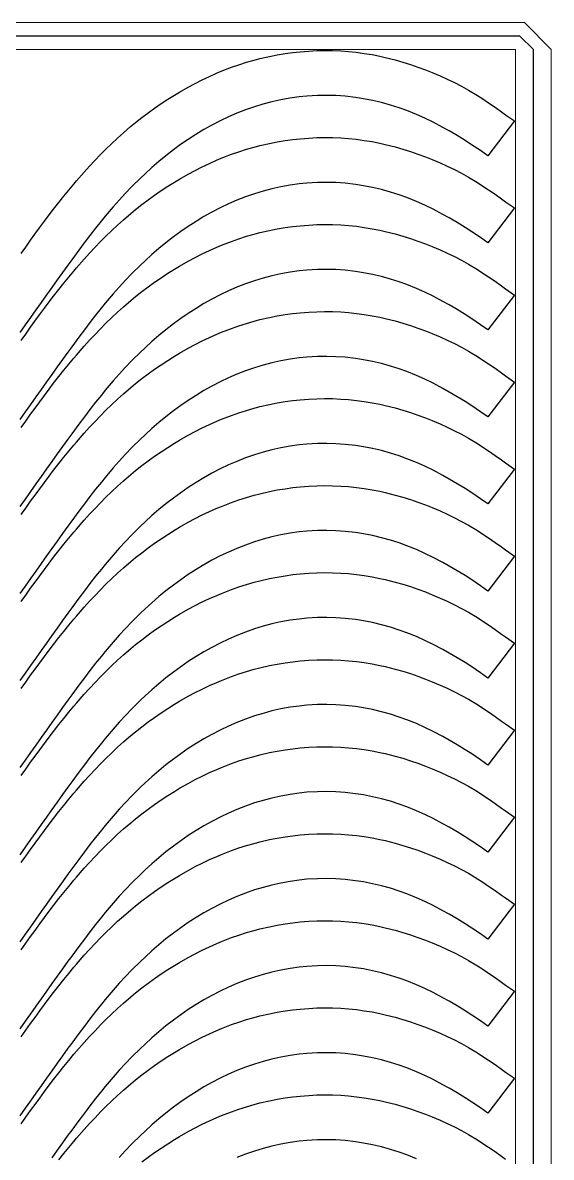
# Model space of a CAD drawing. Header units: millimetres. Extents: x -10628 to 24720, y -21829 to 4032.
# Drawn here: x 12959 to 13549, y -12515 to -11249 of the extents above; entities that cross this region are included whole.
import ezdxf
from ezdxf.enums import TextEntityAlignment as Align
from ezdxf.lldxf.tags import DXFTag

# ---------------------------------------------------------------- set-up
doc = ezdxf.new("R2010")
doc.units = ezdxf.units.MM
doc.layers.add('layer khung van cnc', color=7, linetype='Continuous', lineweight=25, true_color=0xfbf59b)
doc.layers.add('layer mau', color=7, linetype='Continuous')
doc.styles.add('Text Dim', font='arial.ttf')
tags = doc.linetypes.add('KVVIENMAY', pattern='A,46.311228,-10.280676,["KV VIỀN MÁY",Text Dim,S=10.028098,R=0,X=0,Y=-4.346144],-100.988212', length=157.580116).pattern_tags.tags
tags[6] = DXFTag(74, 10)

# ---------------------------------------------------------------- blocks, each defined once
blk = doc.blocks.new('khung van cnc')
at = {"lineweight": 5}
blk.add_lwpolyline([(-193, -99.4), (-193, 2370.6), (-223, 2400.6), (-1463, 2400.6), (-1493, 2370.6), (-1493, -99.4)], close=True, dxfattribs=at)
at = {"color": 1, "linetype": 'KVVIENMAY'}
blk.add_lwpolyline([(-511.9, -84.4), (-213, -84.4), (-213, 2370.6), (-228, 2385.6), (-1458, 2385.6), (-1473, 2370.6), (-1473, -84.4), (-1172.8, -84.4)], dxfattribs=at)
at = {"lineweight": 5}
blk.add_lwpolyline([(-513.5, -69.4), (-233, -69.4), (-233, 2370.6), (-1453, 2370.6), (-1453, -69.4), (-1173, -69.4)], dxfattribs=at)
at = {"layer": 'layer mau'}
for tag, p in [('ÁGF', (-518, -155.9)), ('TENFILE', (-518, -268.9)), ('TENFILE', (-518, -381.8)), ('TENFILE', (-518, -494.8))]:
    blk.add_attdef(tag, text='', height=30, dxfattribs=at).set_placement(p, align=Align.MIDDLE_CENTER)

msp = doc.modelspace()

# ---------------------------------------------------------------- linework, layer by layer
for points in [[(12957.653, -11506.637), (12962.786, -11499.435), (12968.251, -11491.8), (12973.101, -11485.065), (12978.299, -11477.909), (12983.541, -11470.786), (12988.838, -11463.705), (12993.721, -11457.302), (12999.648, -11449.706), (13005.172, -11442.799), (13010.776, -11435.956), (13016.458, -11429.178), (13019.35, -11425.79), (13028.064, -11415.824), (13033.995, -11409.261), (13040.018, -11402.783), (13046.139, -11396.398), (13051.787, -11390.686), (13058.696, -11383.937), (13065.143, -11377.879), (13071.708, -11371.951), (13079.832, -11364.953), (13085.215, -11360.522), (13092.16, -11355.036), (13099.227, -11349.704), (13106.411, -11344.53), (13113.709, -11339.515), (13121.116, -11334.66), (13128.626, -11329.967), (13134.235, -11326.608), (13143.943, -11321.078), (13151.746, -11316.895), (13159.643, -11312.899), (13167.635, -11309.1), (13175.721, -11305.508), (13180.93, -11303.328), (13192.17, -11298.98), (13200.525, -11296.058), (13208.959, -11293.371), (13217.465, -11290.922), (13224.027, -11289.212), (13234.67, -11286.763), (13243.355, -11285.058), (13252.087, -11283.605), (13260.856, -11282.405), (13268.821, -11281.539), (13278.483, -11280.774), (13287.325, -11280.347), (13296.175, -11280.183), (13305.026, -11280.286), (13314.275, -11280.683), (13322.7, -11281.305), (13331.507, -11282.22), (13340.283, -11283.401), (13349.02, -11284.843), (13357.708, -11286.542), (13363.698, -11287.868), (13374.912, -11290.693), (13383.418, -11293.129), (13391.859, -11295.79), (13400.233, -11298.666), (13408.537, -11301.747), (13416.191, -11304.785), (13424.928, -11308.484), (13433.001, -11312.139), (13440.977, -11315.994), (13448.843, -11320.057), (13456.588, -11324.336), (13466.587, -11330.316), (13471.669, -11333.568), (13479.016, -11338.487), (13486.281, -11343.534), (13493.504, -11348.645), (13498.011, -11351.841), (13507.957, -11358.843), (13478.338, -11397.779), (13469.887, -11391.947), (13460.158, -11385.386), (13452.772, -11380.601), (13444.042, -11375.192), (13435.19, -11369.984), (13428.161, -11366.052), (13417.102, -11360.238), (13407.859, -11355.749), (13398.479, -11351.557), (13387.794, -11347.248), (13379.293, -11344.185), (13369.495, -11341.049), (13359.582, -11338.293), (13349.567, -11335.926), (13339.466, -11333.958), (13330.661, -11332.584), (13319.069, -11331.255), (13308.806, -11330.533), (13298.524, -11330.234), (13288.238, -11330.363), (13276.465, -11331.042), (13267.729, -11331.918), (13257.539, -11333.338), (13247.413, -11335.174), (13237.368, -11337.415), (13227.419, -11340.05), (13217.986, -11342.936), (13207.873, -11346.457), (13198.299, -11350.203), (13188.866, -11354.291), (13179.583, -11358.706), (13170.247, -11363.546), (13161.49, -11368.458), (13152.691, -11373.766), (13144.059, -11379.343), (13135.597, -11385.176), (13127.458, -11391.138), (13119.195, -11397.553), (13111.254, -11404.071), (13103.484, -11410.791), (13095.883, -11417.703), (13090.733, -11422.579), (13081.178, -11432.049), (13074.064, -11439.46), (13067.104, -11447.016), (13060.29, -11454.705), (13051.418, -11465.154), (13047.084, -11470.438), (13040.672, -11478.459), (13034.367, -11486.563), (13028.151, -11494.737), (13022.007, -11502.966), (13014.127, -11513.683), (13009.866, -11519.533), (13003.844, -11527.851), (12997.849, -11536.187), (12991.876, -11544.539), (12985.922, -11552.903), (12979.983, -11561.279), (12974.055, -11569.662), (12968.135, -11578.051), (12962.22, -11586.442), (12956.305, -11594.834)], [(12957.677, -11603.703), (12962.81, -11596.501), (12968.275, -11588.866), (12973.125, -11582.131), (12978.323, -11574.975), (12983.565, -11567.852), (12988.862, -11560.771), (12993.745, -11554.368), (12999.672, -11546.772), (13005.196, -11539.865), (13010.8, -11533.022), (13016.483, -11526.244), (13019.374, -11522.856), (13028.088, -11512.89), (13034.019, -11506.327), (13040.042, -11499.849), (13046.163, -11493.464), (13051.811, -11487.752), (13058.72, -11481.003), (13065.167, -11474.945), (13071.732, -11469.017), (13079.856, -11462.019), (13085.24, -11457.588), (13092.184, -11452.102), (13099.251, -11446.77), (13106.435, -11441.596), (13113.733, -11436.581), (13121.14, -11431.726), (13128.65, -11427.033), (13134.259, -11423.674), (13143.967, -11418.143), (13151.77, -11413.96), (13159.667, -11409.965), (13167.659, -11406.166), (13175.745, -11402.574), (13180.954, -11400.394), (13192.195, -11396.046), (13200.549, -11393.124), (13208.983, -11390.437), (13217.489, -11387.988), (13224.051, -11386.278), (13234.694, -11383.829), (13243.379, -11382.124), (13252.111, -11380.671), (13260.881, -11379.471), (13268.845, -11378.605), (13278.507, -11377.84), (13287.349, -11377.412), (13296.199, -11377.249), (13305.05, -11377.352), (13314.299, -11377.749), (13322.725, -11378.371), (13331.532, -11379.286), (13340.307, -11380.467), (13349.044, -11381.909), (13357.733, -11383.608), (13363.722, -11384.934), (13374.936, -11387.759), (13383.442, -11390.194), (13391.883, -11392.856), (13400.257, -11395.732), (13408.561, -11398.813), (13416.215, -11401.851), (13424.952, -11405.55), (13433.025, -11409.205), (13441.001, -11413.06), (13448.867, -11417.123), (13456.612, -11421.402), (13466.611, -11427.382), (13471.693, -11430.634), (13479.04, -11435.553), (13486.305, -11440.6), (13493.528, -11445.711), (13498.035, -11448.907), (13507.981, -11455.909), (13478.362, -11494.845), (13469.911, -11489.013), (13460.182, -11482.452), (13452.796, -11477.667), (13444.066, -11472.258), (13435.214, -11467.05), (13428.185, -11463.118), (13417.126, -11457.304), (13407.883, -11452.815), (13398.503, -11448.623), (13387.818, -11444.314), (13379.317, -11441.251), (13369.52, -11438.115), (13359.606, -11435.359), (13349.591, -11432.992), (13339.49, -11431.024), (13330.685, -11429.65), (13319.093, -11428.321), (13308.83, -11427.599), (13298.548, -11427.3), (13288.262, -11427.429), (13276.489, -11428.108), (13267.753, -11428.983), (13257.563, -11430.404), (13247.437, -11432.24), (13237.392, -11434.481), (13227.443, -11437.116), (13218.01, -11440.001), (13207.897, -11443.523), (13198.323, -11447.269), (13188.89, -11451.357), (13179.607, -11455.772), (13170.271, -11460.612), (13161.515, -11465.524), (13152.715, -11470.832), (13144.083, -11476.409), (13135.621, -11482.242), (13127.482, -11488.203), (13119.219, -11494.619), (13111.278, -11501.137), (13103.509, -11507.857), (13095.908, -11514.769), (13090.757, -11519.645), (13081.202, -11529.115), (13074.088, -11536.526), (13067.128, -11544.082), (13060.314, -11551.771), (13051.442, -11562.22), (13047.108, -11567.504), (13040.697, -11575.525), (13034.391, -11583.629), (13028.175, -11591.803), (13022.031, -11600.032), (13014.151, -11610.749), (13009.89, -11616.599), (13003.868, -11624.917), (12997.873, -11633.253), (12991.9, -11641.605), (12985.946, -11649.969), (12980.007, -11658.345), (12974.079, -11666.728), (12968.16, -11675.117), (12962.244, -11683.508), (12956.329, -11691.9)], [(12957.691, -11700.784), (12962.823, -11693.582), (12968.289, -11685.947), (12973.138, -11679.212), (12978.337, -11672.056), (12983.578, -11664.933), (12988.876, -11657.852), (12993.758, -11651.449), (12999.686, -11643.853), (13005.21, -11636.946), (13010.813, -11630.103), (13016.496, -11623.325), (13019.388, -11619.937), (13028.102, -11609.971), (13034.033, -11603.408), (13040.056, -11596.93), (13046.177, -11590.545), (13051.824, -11584.833), (13058.734, -11578.084), (13065.18, -11572.026), (13071.746, -11566.098), (13079.87, -11559.1), (13085.253, -11554.669), (13092.198, -11549.182), (13099.264, -11543.851), (13106.449, -11538.677), (13113.747, -11533.662), (13121.153, -11528.807), (13128.664, -11524.114), (13134.272, -11520.755), (13143.981, -11515.224), (13151.783, -11511.041), (13159.681, -11507.046), (13167.673, -11503.247), (13175.759, -11499.655), (13180.967, -11497.475), (13192.208, -11493.127), (13200.563, -11490.205), (13208.996, -11487.517), (13217.502, -11485.069), (13224.065, -11483.359), (13234.707, -11480.91), (13243.393, -11479.205), (13252.124, -11477.752), (13260.894, -11476.552), (13268.858, -11475.686), (13278.521, -11474.92), (13287.362, -11474.493), (13296.213, -11474.33), (13305.064, -11474.433), (13314.312, -11474.83), (13322.738, -11475.452), (13331.545, -11476.367), (13340.321, -11477.548), (13349.057, -11478.99), (13357.746, -11480.689), (13363.736, -11482.015), (13374.949, -11484.84), (13383.456, -11487.275), (13391.897, -11489.937), (13400.27, -11492.813), (13408.574, -11495.894), (13416.229, -11498.932), (13424.966, -11502.631), (13433.039, -11506.286), (13441.014, -11510.141), (13448.881, -11514.204), (13456.626, -11518.483), (13466.625, -11524.463), (13471.706, -11527.715), (13479.054, -11532.634), (13486.319, -11537.681), (13493.542, -11542.791), (13498.049, -11545.987), (13507.995, -11552.99), (13478.376, -11591.926), (13469.925, -11586.094), (13460.196, -11579.533), (13452.809, -11574.747), (13444.08, -11569.338), (13435.227, -11564.131), (13428.198, -11560.199), (13417.139, -11554.385), (13407.897, -11549.896), (13398.517, -11545.704), (13387.832, -11541.395), (13379.33, -11538.332), (13369.533, -11535.196), (13359.619, -11532.439), (13349.604, -11530.073), (13339.503, -11528.105), (13330.699, -11526.731), (13319.107, -11525.402), (13308.844, -11524.679), (13298.561, -11524.381), (13288.276, -11524.51), (13276.503, -11525.189), (13267.767, -11526.064), (13257.577, -11527.485), (13247.451, -11529.321), (13237.405, -11531.562), (13227.456, -11534.197), (13218.024, -11537.082), (13207.91, -11540.604), (13198.336, -11544.35), (13188.904, -11548.438), (13179.621, -11552.853), (13170.285, -11557.693), (13161.528, -11562.605), (13152.728, -11567.913), (13144.096, -11573.49), (13135.635, -11579.323), (13127.496, -11585.284), (13119.232, -11591.7), (13111.292, -11598.217), (13103.522, -11604.938), (13095.921, -11611.85), (13090.771, -11616.726), (13081.215, -11626.196), (13074.102, -11633.607), (13067.141, -11641.163), (13060.328, -11648.852), (13051.456, -11659.301), (13047.122, -11664.585), (13040.71, -11672.606), (13034.405, -11680.71), (13028.189, -11688.884), (13022.044, -11697.112), (13014.165, -11707.829), (13009.903, -11713.68), (13003.882, -11721.998), (12997.886, -11730.334), (12991.914, -11738.685), (12985.959, -11747.05), (12980.02, -11755.426), (12974.093, -11763.809), (12968.173, -11772.197), (12962.257, -11780.589), (12956.342, -11788.981)], [(12957.691, -11797.884), (12962.823, -11790.682), (12968.289, -11783.047), (12973.138, -11776.312), (12978.337, -11769.156), (12983.578, -11762.033), (12988.876, -11754.951), (12993.758, -11748.549), (12999.686, -11740.953), (13005.21, -11734.046), (13010.813, -11727.203), (13016.496, -11720.425), (13019.388, -11717.036), (13028.102, -11707.071), (13034.033, -11700.508), (13040.056, -11694.03), (13046.177, -11687.644), (13051.824, -11681.933), (13058.734, -11675.184), (13065.18, -11669.126), (13071.746, -11663.198), (13079.87, -11656.2), (13085.253, -11651.769), (13092.198, -11646.282), (13099.264, -11640.951), (13106.449, -11635.777), (13113.747, -11630.762), (13121.153, -11625.907), (13128.664, -11621.214), (13134.272, -11617.854), (13143.981, -11612.324), (13151.783, -11608.141), (13159.681, -11604.146), (13167.673, -11600.347), (13175.759, -11596.755), (13180.967, -11594.575), (13192.208, -11590.227), (13200.563, -11587.305), (13208.996, -11584.617), (13217.502, -11582.169), (13224.065, -11580.458), (13234.707, -11578.01), (13243.393, -11576.305), (13252.124, -11574.852), (13260.894, -11573.652), (13268.858, -11572.786), (13278.521, -11572.02), (13287.362, -11571.593), (13296.213, -11571.43), (13305.064, -11571.533), (13314.312, -11571.93), (13322.738, -11572.552), (13331.545, -11573.467), (13340.321, -11574.648), (13349.057, -11576.09), (13357.746, -11577.789), (13363.736, -11579.115), (13374.949, -11581.94), (13383.456, -11584.375), (13391.897, -11587.037), (13400.27, -11589.913), (13408.574, -11592.994), (13416.229, -11596.032), (13424.966, -11599.731), (13433.039, -11603.386), (13441.014, -11607.241), (13448.881, -11611.304), (13456.626, -11615.583), (13466.625, -11621.563), (13471.706, -11624.815), (13479.054, -11629.734), (13486.319, -11634.781), (13493.542, -11639.891), (13498.049, -11643.087), (13507.995, -11650.09), (13478.376, -11689.026), (13469.925, -11683.194), (13460.196, -11676.633), (13452.809, -11671.847), (13444.08, -11666.438), (13435.227, -11661.231), (13428.198, -11657.299), (13417.139, -11651.485), (13407.897, -11646.996), (13398.517, -11642.804), (13387.832, -11638.495), (13379.33, -11635.432), (13369.533, -11632.296), (13359.619, -11629.539), (13349.604, -11627.173), (13339.503, -11625.205), (13330.699, -11623.831), (13319.107, -11622.502), (13308.844, -11621.779), (13298.561, -11621.481), (13288.276, -11621.61), (13276.503, -11622.289), (13267.767, -11623.164), (13257.577, -11624.585), (13247.451, -11626.421), (13237.405, -11628.662), (13227.456, -11631.297), (13218.024, -11634.182), (13207.91, -11637.704), (13198.336, -11641.45), (13188.904, -11645.538), (13179.621, -11649.953), (13170.285, -11654.793), (13161.528, -11659.705), (13152.728, -11665.013), (13144.096, -11670.59), (13135.635, -11676.423), (13127.496, -11682.384), (13119.232, -11688.8), (13111.292, -11695.317), (13103.522, -11702.038), (13095.921, -11708.95), (13090.771, -11713.826), (13081.215, -11723.295), (13074.102, -11730.707), (13067.141, -11738.263), (13060.328, -11745.952), (13051.456, -11756.401), (13047.122, -11761.685), (13040.71, -11769.706), (13034.405, -11777.81), (13028.189, -11785.983), (13022.044, -11794.212), (13014.165, -11804.929), (13009.903, -11810.78), (13003.882, -11819.098), (12997.886, -11827.434), (12991.914, -11835.785), (12985.959, -11844.15), (12980.02, -11852.526), (12974.093, -11860.909), (12968.173, -11869.297), (12962.257, -11877.689), (12956.342, -11886.081)], [(12957.691, -11894.984), (12962.823, -11887.782), (12968.289, -11880.147), (12973.138, -11873.412), (12978.337, -11866.256), (12983.578, -11859.133), (12988.876, -11852.051), (12993.758, -11845.649), (12999.686, -11838.053), (13005.21, -11831.146), (13010.813, -11824.303), (13016.496, -11817.525), (13019.388, -11814.136), (13028.102, -11804.171), (13034.033, -11797.608), (13040.056, -11791.13), (13046.177, -11784.744), (13051.824, -11779.033), (13058.734, -11772.284), (13065.18, -11766.226), (13071.746, -11760.298), (13079.87, -11753.3), (13085.253, -11748.869), (13092.198, -11743.382), (13099.264, -11738.051), (13106.449, -11732.877), (13113.747, -11727.862), (13121.153, -11723.006), (13128.664, -11718.314), (13134.272, -11714.954), (13143.981, -11709.424), (13151.783, -11705.241), (13159.681, -11701.246), (13167.673, -11697.447), (13175.759, -11693.855), (13180.967, -11691.675), (13192.208, -11687.327), (13200.563, -11684.405), (13208.996, -11681.717), (13217.502, -11679.269), (13224.065, -11677.558), (13234.707, -11675.11), (13243.393, -11673.405), (13252.124, -11671.952), (13260.894, -11670.752), (13268.858, -11669.886), (13278.521, -11669.12), (13287.362, -11668.693), (13296.213, -11668.53), (13305.064, -11668.633), (13314.312, -11669.03), (13322.738, -11669.652), (13331.545, -11670.567), (13340.321, -11671.748), (13349.057, -11673.19), (13357.746, -11674.889), (13363.736, -11676.215), (13374.949, -11679.04), (13383.456, -11681.475), (13391.897, -11684.136), (13400.27, -11687.013), (13408.574, -11690.094), (13416.229, -11693.132), (13424.966, -11696.831), (13433.039, -11700.486), (13441.014, -11704.341), (13448.881, -11708.404), (13456.626, -11712.683), (13466.625, -11718.663), (13471.706, -11721.915), (13479.054, -11726.834), (13486.319, -11731.881), (13493.542, -11736.991), (13498.049, -11740.187), (13507.995, -11747.19), (13478.376, -11786.126), (13469.925, -11780.294), (13460.196, -11773.732), (13452.809, -11768.947), (13444.08, -11763.538), (13435.227, -11758.331), (13428.198, -11754.399), (13417.139, -11748.585), (13407.897, -11744.096), (13398.517, -11739.904), (13387.832, -11735.595), (13379.33, -11732.532), (13369.533, -11729.396), (13359.619, -11726.639), (13349.604, -11724.273), (13339.503, -11722.305), (13330.699, -11720.931), (13319.107, -11719.602), (13308.844, -11718.879), (13298.561, -11718.581), (13288.276, -11718.71), (13276.503, -11719.389), (13267.767, -11720.264), (13257.577, -11721.685), (13247.451, -11723.521), (13237.405, -11725.762), (13227.456, -11728.397), (13218.024, -11731.282), (13207.91, -11734.804), (13198.336, -11738.55), (13188.904, -11742.638), (13179.621, -11747.053), (13170.285, -11751.893), (13161.528, -11756.805), (13152.728, -11762.113), (13144.096, -11767.69), (13135.635, -11773.523), (13127.496, -11779.484), (13119.232, -11785.9), (13111.292, -11792.417), (13103.522, -11799.138), (13095.921, -11806.05), (13090.771, -11810.926), (13081.215, -11820.395), (13074.102, -11827.807), (13067.141, -11835.363), (13060.328, -11843.052), (13051.456, -11853.501), (13047.122, -11858.785), (13040.71, -11866.806), (13034.405, -11874.91), (13028.189, -11883.083), (13022.044, -11891.312), (13014.165, -11902.029), (13009.903, -11907.88), (13003.882, -11916.198), (12997.886, -11924.534), (12991.914, -11932.885), (12985.959, -11941.25), (12980.02, -11949.625), (12974.093, -11958.009), (12968.173, -11966.397), (12962.257, -11974.789), (12956.342, -11983.181)], [(12957.691, -11992.083), (12962.823, -11984.882), (12968.289, -11977.247), (12973.138, -11970.512), (12978.337, -11963.356), (12983.578, -11956.233), (12988.876, -11949.151), (12993.758, -11942.749), (12999.686, -11935.153), (13005.21, -11928.246), (13010.813, -11921.403), (13016.496, -11914.625), (13019.388, -11911.236), (13028.102, -11901.271), (13034.033, -11894.708), (13040.056, -11888.23), (13046.177, -11881.844), (13051.824, -11876.133), (13058.734, -11869.384), (13065.18, -11863.326), (13071.746, -11857.398), (13079.87, -11850.4), (13085.253, -11845.969), (13092.198, -11840.482), (13099.264, -11835.151), (13106.449, -11829.977), (13113.747, -11824.961), (13121.153, -11820.106), (13128.664, -11815.414), (13134.272, -11812.054), (13143.981, -11806.524), (13151.783, -11802.341), (13159.681, -11798.345), (13167.673, -11794.547), (13175.759, -11790.955), (13180.967, -11788.775), (13192.208, -11784.427), (13200.563, -11781.505), (13208.996, -11778.817), (13217.502, -11776.369), (13224.065, -11774.658), (13234.707, -11772.21), (13243.393, -11770.505), (13252.124, -11769.052), (13260.894, -11767.852), (13268.858, -11766.986), (13278.521, -11766.22), (13287.362, -11765.793), (13296.213, -11765.63), (13305.064, -11765.733), (13314.312, -11766.13), (13322.738, -11766.752), (13331.545, -11767.667), (13340.321, -11768.848), (13349.057, -11770.29), (13357.746, -11771.989), (13363.736, -11773.315), (13374.949, -11776.14), (13383.456, -11778.575), (13391.897, -11781.236), (13400.27, -11784.113), (13408.574, -11787.194), (13416.229, -11790.232), (13424.966, -11793.931), (13433.039, -11797.586), (13441.014, -11801.441), (13448.881, -11805.504), (13456.626, -11809.783), (13466.625, -11815.763), (13471.706, -11819.015), (13479.054, -11823.934), (13486.319, -11828.981), (13493.542, -11834.091), (13498.049, -11837.287), (13507.995, -11844.29), (13478.376, -11883.226), (13469.925, -11877.394), (13460.196, -11870.832), (13452.809, -11866.047), (13444.08, -11860.638), (13435.227, -11855.431), (13428.198, -11851.499), (13417.139, -11845.685), (13407.897, -11841.196), (13398.517, -11837.004), (13387.832, -11832.695), (13379.33, -11829.632), (13369.533, -11826.495), (13359.619, -11823.739), (13349.604, -11821.373), (13339.503, -11819.405), (13330.699, -11818.03), (13319.107, -11816.702), (13308.844, -11815.979), (13298.561, -11815.681), (13288.276, -11815.81), (13276.503, -11816.489), (13267.767, -11817.364), (13257.577, -11818.785), (13247.451, -11820.621), (13237.405, -11822.862), (13227.456, -11825.497), (13218.024, -11828.382), (13207.91, -11831.903), (13198.336, -11835.65), (13188.904, -11839.738), (13179.621, -11844.153), (13170.285, -11848.993), (13161.528, -11853.905), (13152.728, -11859.213), (13144.096, -11864.79), (13135.635, -11870.623), (13127.496, -11876.584), (13119.232, -11883), (13111.292, -11889.517), (13103.522, -11896.238), (13095.921, -11903.15), (13090.771, -11908.026), (13081.215, -11917.495), (13074.102, -11924.907), (13067.141, -11932.463), (13060.328, -11940.151), (13051.456, -11950.601), (13047.122, -11955.885), (13040.71, -11963.905), (13034.405, -11972.01), (13028.189, -11980.183), (13022.044, -11988.412), (13014.165, -11999.129), (13009.903, -12004.979), (13003.882, -12013.297), (12997.886, -12021.634), (12991.914, -12029.985), (12985.959, -12038.35), (12980.02, -12046.725), (12974.093, -12055.109), (12968.173, -12063.497), (12962.257, -12071.889), (12956.342, -12080.281)], [(12957.691, -12089.183), (12962.823, -12081.981), (12968.289, -12074.347), (12973.138, -12067.612), (12978.337, -12060.456), (12983.578, -12053.333), (12988.876, -12046.251), (12993.758, -12039.849), (12999.686, -12032.253), (13005.21, -12025.346), (13010.813, -12018.503), (13016.496, -12011.725), (13019.388, -12008.336), (13028.102, -11998.371), (13034.033, -11991.808), (13040.056, -11985.33), (13046.177, -11978.944), (13051.824, -11973.233), (13058.734, -11966.483), (13065.18, -11960.426), (13071.746, -11954.498), (13079.87, -11947.5), (13085.253, -11943.069), (13092.198, -11937.582), (13099.264, -11932.251), (13106.449, -11927.077), (13113.747, -11922.061), (13121.153, -11917.206), (13128.664, -11912.514), (13134.272, -11909.154), (13143.981, -11903.624), (13151.783, -11899.441), (13159.681, -11895.445), (13167.673, -11891.647), (13175.759, -11888.054), (13180.967, -11885.875), (13192.208, -11881.527), (13200.563, -11878.605), (13208.996, -11875.917), (13217.502, -11873.469), (13224.065, -11871.758), (13234.707, -11869.31), (13243.393, -11867.605), (13252.124, -11866.151), (13260.894, -11864.952), (13268.858, -11864.086), (13278.521, -11863.32), (13287.362, -11862.893), (13296.213, -11862.73), (13305.064, -11862.833), (13314.312, -11863.23), (13322.738, -11863.852), (13331.545, -11864.767), (13340.321, -11865.948), (13349.057, -11867.39), (13357.746, -11869.089), (13363.736, -11870.415), (13374.949, -11873.24), (13383.456, -11875.675), (13391.897, -11878.336), (13400.27, -11881.213), (13408.574, -11884.294), (13416.229, -11887.332), (13424.966, -11891.031), (13433.039, -11894.686), (13441.014, -11898.541), (13448.881, -11902.604), (13456.626, -11906.883), (13466.625, -11912.863), (13471.706, -11916.114), (13479.054, -11921.034), (13486.319, -11926.081), (13493.542, -11931.191), (13498.049, -11934.387), (13507.995, -11941.39), (13478.376, -11980.326), (13469.925, -11974.494), (13460.196, -11967.932), (13452.809, -11963.147), (13444.08, -11957.738), (13435.227, -11952.531), (13428.198, -11948.599), (13417.139, -11942.785), (13407.897, -11938.296), (13398.517, -11934.104), (13387.832, -11929.795), (13379.33, -11926.732), (13369.533, -11923.595), (13359.619, -11920.839), (13349.604, -11918.473), (13339.503, -11916.505), (13330.699, -11915.13), (13319.107, -11913.802), (13308.844, -11913.079), (13298.561, -11912.78), (13288.276, -11912.91), (13276.503, -11913.589), (13267.767, -11914.464), (13257.577, -11915.885), (13247.451, -11917.721), (13237.405, -11919.962), (13227.456, -11922.597), (13218.024, -11925.482), (13207.91, -11929.003), (13198.336, -11932.75), (13188.904, -11936.838), (13179.621, -11941.253), (13170.285, -11946.093), (13161.528, -11951.005), (13152.728, -11956.313), (13144.096, -11961.89), (13135.635, -11967.723), (13127.496, -11973.684), (13119.232, -11980.099), (13111.292, -11986.617), (13103.522, -11993.338), (13095.921, -12000.249), (13090.771, -12005.126), (13081.215, -12014.595), (13074.102, -12022.007), (13067.141, -12029.562), (13060.328, -12037.251), (13051.456, -12047.701), (13047.122, -12052.985), (13040.71, -12061.005), (13034.405, -12069.11), (13028.189, -12077.283), (13022.044, -12085.512), (13014.165, -12096.229), (13009.903, -12102.079), (13003.882, -12110.397), (12997.886, -12118.734), (12991.914, -12127.085), (12985.959, -12135.45), (12980.02, -12143.825), (12974.093, -12152.209), (12968.173, -12160.597), (12962.257, -12168.989), (12956.342, -12177.381)], [(12957.691, -12186.283), (12962.823, -12179.081), (12968.289, -12171.447), (12973.138, -12164.712), (12978.337, -12157.556), (12983.578, -12150.433), (12988.876, -12143.351), (12993.758, -12136.949), (12999.686, -12129.353), (13005.21, -12122.446), (13010.813, -12115.603), (13016.496, -12108.825), (13019.388, -12105.436), (13028.102, -12095.471), (13034.033, -12088.908), (13040.056, -12082.429), (13046.177, -12076.044), (13051.824, -12070.333), (13058.734, -12063.583), (13065.18, -12057.526), (13071.746, -12051.597), (13079.87, -12044.6), (13085.253, -12040.169), (13092.198, -12034.682), (13099.264, -12029.351), (13106.449, -12024.177), (13113.747, -12019.161), (13121.153, -12014.306), (13128.664, -12009.614), (13134.272, -12006.254), (13143.981, -12000.724), (13151.783, -11996.541), (13159.681, -11992.545), (13167.673, -11988.747), (13175.759, -11985.154), (13180.967, -11982.975), (13192.208, -11978.627), (13200.563, -11975.705), (13208.996, -11973.017), (13217.502, -11970.569), (13224.065, -11968.858), (13234.707, -11966.41), (13243.393, -11964.705), (13252.124, -11963.251), (13260.894, -11962.052), (13268.858, -11961.186), (13278.521, -11960.42), (13287.362, -11959.993), (13296.213, -11959.83), (13305.064, -11959.933), (13314.312, -11960.33), (13322.738, -11960.952), (13331.545, -11961.867), (13340.321, -11963.048), (13349.057, -11964.49), (13357.746, -11966.189), (13363.736, -11967.515), (13374.949, -11970.34), (13383.456, -11972.775), (13391.897, -11975.436), (13400.27, -11978.313), (13408.574, -11981.394), (13416.229, -11984.432), (13424.966, -11988.131), (13433.039, -11991.786), (13441.014, -11995.641), (13448.881, -11999.704), (13456.626, -12003.983), (13466.625, -12009.963), (13471.706, -12013.214), (13479.054, -12018.134), (13486.319, -12023.181), (13493.542, -12028.291), (13498.049, -12031.487), (13507.995, -12038.49), (13478.376, -12077.426), (13469.925, -12071.594), (13460.196, -12065.032), (13452.809, -12060.247), (13444.08, -12054.838), (13435.227, -12049.631), (13428.198, -12045.699), (13417.139, -12039.885), (13407.897, -12035.396), (13398.517, -12031.204), (13387.832, -12026.895), (13379.33, -12023.832), (13369.533, -12020.695), (13359.619, -12017.939), (13349.604, -12015.573), (13339.503, -12013.605), (13330.699, -12012.23), (13319.107, -12010.902), (13308.844, -12010.179), (13298.561, -12009.88), (13288.276, -12010.009), (13276.503, -12010.689), (13267.767, -12011.564), (13257.577, -12012.985), (13247.451, -12014.821), (13237.405, -12017.062), (13227.456, -12019.696), (13218.024, -12022.582), (13207.91, -12026.103), (13198.336, -12029.85), (13188.904, -12033.938), (13179.621, -12038.353), (13170.285, -12043.193), (13161.528, -12048.105), (13152.728, -12053.413), (13144.096, -12058.99), (13135.635, -12064.823), (13127.496, -12070.784), (13119.232, -12077.199), (13111.292, -12083.717), (13103.522, -12090.438), (13095.921, -12097.349), (13090.771, -12102.226), (13081.215, -12111.695), (13074.102, -12119.107), (13067.141, -12126.662), (13060.328, -12134.351), (13051.456, -12144.801), (13047.122, -12150.085), (13040.71, -12158.105), (13034.405, -12166.21), (13028.189, -12174.383), (13022.044, -12182.612), (13014.165, -12193.329), (13009.903, -12199.179), (13003.882, -12207.497), (12997.886, -12215.834), (12991.914, -12224.185), (12985.959, -12232.55), (12980.02, -12240.925), (12974.093, -12249.309), (12968.173, -12257.697), (12962.257, -12266.089), (12956.342, -12274.481)], [(12957.691, -12283.383), (12962.823, -12276.181), (12968.289, -12268.547), (12973.138, -12261.812), (12978.337, -12254.656), (12983.578, -12247.533), (12988.876, -12240.451), (12993.758, -12234.049), (12999.686, -12226.453), (13005.21, -12219.546), (13010.813, -12212.703), (13016.496, -12205.925), (13019.388, -12202.536), (13028.102, -12192.571), (13034.033, -12186.007), (13040.056, -12179.529), (13046.177, -12173.144), (13051.824, -12167.433), (13058.734, -12160.683), (13065.18, -12154.626), (13071.746, -12148.697), (13079.87, -12141.7), (13085.253, -12137.269), (13092.198, -12131.782), (13099.264, -12126.451), (13106.449, -12121.277), (13113.747, -12116.261), (13121.153, -12111.406), (13128.664, -12106.713), (13134.272, -12103.354), (13143.981, -12097.824), (13151.783, -12093.641), (13159.681, -12089.645), (13167.673, -12085.847), (13175.759, -12082.254), (13180.967, -12080.075), (13192.208, -12075.727), (13200.563, -12072.805), (13208.996, -12070.117), (13217.502, -12067.669), (13224.065, -12065.958), (13234.707, -12063.51), (13243.393, -12061.805), (13252.124, -12060.351), (13260.894, -12059.152), (13268.858, -12058.286), (13278.521, -12057.52), (13287.362, -12057.093), (13296.213, -12056.93), (13305.064, -12057.033), (13314.312, -12057.43), (13322.738, -12058.052), (13331.545, -12058.967), (13340.321, -12060.148), (13349.057, -12061.59), (13357.746, -12063.289), (13363.736, -12064.615), (13374.949, -12067.44), (13383.456, -12069.875), (13391.897, -12072.536), (13400.27, -12075.413), (13408.574, -12078.494), (13416.229, -12081.532), (13424.966, -12085.231), (13433.039, -12088.886), (13441.014, -12092.741), (13448.881, -12096.804), (13456.626, -12101.083), (13466.625, -12107.063), (13471.706, -12110.314), (13479.054, -12115.234), (13486.319, -12120.281), (13493.542, -12125.391), (13498.049, -12128.587), (13507.995, -12135.59), (13478.376, -12174.526), (13469.925, -12168.694), (13460.196, -12162.132), (13452.809, -12157.347), (13444.08, -12151.938), (13435.227, -12146.731), (13428.198, -12142.799), (13417.139, -12136.985), (13407.897, -12132.496), (13398.517, -12128.304), (13387.832, -12123.995), (13379.33, -12120.932), (13369.533, -12117.795), (13359.619, -12115.039), (13349.604, -12112.673), (13339.503, -12110.705), (13330.699, -12109.33), (13319.107, -12108.002), (13308.844, -12107.279), (13298.561, -12106.98), (13288.276, -12107.109), (13276.503, -12107.789), (13267.767, -12108.664), (13257.577, -12110.085), (13247.451, -12111.921), (13237.405, -12114.162), (13227.456, -12116.796), (13218.024, -12119.682), (13207.91, -12123.203), (13198.336, -12126.949), (13188.904, -12131.038), (13179.621, -12135.453), (13170.285, -12140.293), (13161.528, -12145.205), (13152.728, -12150.513), (13144.096, -12156.09), (13135.635, -12161.923), (13127.496, -12167.884), (13119.232, -12174.299), (13111.292, -12180.817), (13103.522, -12187.538), (13095.921, -12194.449), (13090.771, -12199.326), (13081.215, -12208.795), (13074.102, -12216.207), (13067.141, -12223.762), (13060.328, -12231.451), (13051.456, -12241.901), (13047.122, -12247.185), (13040.71, -12255.205), (13034.405, -12263.31), (13028.189, -12271.483), (13022.044, -12279.712), (13014.165, -12290.429), (13009.903, -12296.279), (13003.882, -12304.597), (12997.886, -12312.933), (12991.914, -12321.285), (12985.959, -12329.65), (12980.02, -12338.025), (12974.093, -12346.409), (12968.173, -12354.797), (12962.257, -12363.189), (12956.342, -12371.581)], [(12957.691, -12380.483), (12962.823, -12373.281), (12968.289, -12365.647), (12973.138, -12358.912), (12978.337, -12351.756), (12983.578, -12344.633), (12988.876, -12337.551), (12993.758, -12331.148), (12999.686, -12323.553), (13005.21, -12316.646), (13010.813, -12309.803), (13016.496, -12303.024), (13019.388, -12299.636), (13028.102, -12289.671), (13034.033, -12283.107), (13040.056, -12276.629), (13046.177, -12270.244), (13051.824, -12264.533), (13058.734, -12257.783), (13065.18, -12251.726), (13071.746, -12245.797), (13079.87, -12238.8), (13085.253, -12234.369), (13092.198, -12228.882), (13099.264, -12223.551), (13106.449, -12218.377), (13113.747, -12213.361), (13121.153, -12208.506), (13128.664, -12203.813), (13134.272, -12200.454), (13143.981, -12194.924), (13151.783, -12190.741), (13159.681, -12186.745), (13167.673, -12182.946), (13175.759, -12179.354), (13180.967, -12177.175), (13192.208, -12172.827), (13200.563, -12169.905), (13208.996, -12167.217), (13217.502, -12164.769), (13224.065, -12163.058), (13234.707, -12160.61), (13243.393, -12158.904), (13252.124, -12157.451), (13260.894, -12156.252), (13268.858, -12155.386), (13278.521, -12154.62), (13287.362, -12154.193), (13296.213, -12154.03), (13305.064, -12154.133), (13314.312, -12154.53), (13322.738, -12155.152), (13331.545, -12156.067), (13340.321, -12157.248), (13349.057, -12158.689), (13357.746, -12160.389), (13363.736, -12161.715), (13374.949, -12164.54), (13383.456, -12166.975), (13391.897, -12169.636), (13400.27, -12172.513), (13408.574, -12175.594), (13416.229, -12178.631), (13424.966, -12182.331), (13433.039, -12185.986), (13441.014, -12189.841), (13448.881, -12193.904), (13456.626, -12198.183), (13466.625, -12204.163), (13471.706, -12207.414), (13479.054, -12212.334), (13486.319, -12217.381), (13493.542, -12222.491), (13498.049, -12225.687), (13507.995, -12232.69), (13478.376, -12271.626), (13469.925, -12265.794), (13460.196, -12259.232), (13452.809, -12254.447), (13444.08, -12249.038), (13435.227, -12243.831), (13428.198, -12239.899), (13417.139, -12234.085), (13407.897, -12229.596), (13398.517, -12225.403), (13387.832, -12221.095), (13379.33, -12218.032), (13369.533, -12214.895), (13359.619, -12212.139), (13349.604, -12209.772), (13339.503, -12207.805), (13330.699, -12206.43), (13319.107, -12205.102), (13308.844, -12204.379), (13298.561, -12204.08), (13288.276, -12204.209), (13276.503, -12204.888), (13267.767, -12205.764), (13257.577, -12207.185), (13247.451, -12209.021), (13237.405, -12211.262), (13227.456, -12213.896), (13218.024, -12216.782), (13207.91, -12220.303), (13198.336, -12224.049), (13188.904, -12228.138), (13179.621, -12232.553), (13170.285, -12237.393), (13161.528, -12242.305), (13152.728, -12247.613), (13144.096, -12253.19), (13135.635, -12259.023), (13127.496, -12264.984), (13119.232, -12271.399), (13111.292, -12277.917), (13103.522, -12284.638), (13095.921, -12291.549), (13090.771, -12296.426), (13081.215, -12305.895), (13074.102, -12313.307), (13067.141, -12320.862), (13060.328, -12328.551), (13051.456, -12339.001), (13047.122, -12344.285), (13040.71, -12352.305), (13034.405, -12360.409), (13028.189, -12368.583), (13022.044, -12376.812), (13014.165, -12387.529), (13009.903, -12393.379), (13003.882, -12401.697), (12997.886, -12410.033), (12991.914, -12418.385), (12985.959, -12426.75), (12980.02, -12435.125), (12974.093, -12443.508), (12968.173, -12451.897), (12962.257, -12460.289), (12956.342, -12468.681)], [(12957.691, -12477.583), (12962.823, -12470.381), (12968.289, -12462.747), (12973.138, -12456.012), (12978.337, -12448.856), (12983.578, -12441.732), (12988.876, -12434.651), (12993.758, -12428.248), (12999.686, -12420.653), (13005.21, -12413.746), (13010.813, -12406.903), (13016.496, -12400.124), (13019.388, -12396.736), (13028.102, -12386.771), (13034.033, -12380.207), (13040.056, -12373.729), (13046.177, -12367.344), (13051.824, -12361.633), (13058.734, -12354.883), (13065.18, -12348.826), (13071.746, -12342.897), (13079.87, -12335.9), (13085.253, -12331.468), (13092.198, -12325.982), (13099.264, -12320.651), (13106.449, -12315.477), (13113.747, -12310.461), (13121.153, -12305.606), (13128.664, -12300.913), (13134.272, -12297.554), (13143.981, -12292.024), (13151.783, -12287.841), (13159.681, -12283.845), (13167.673, -12280.046), (13175.759, -12276.454), (13180.967, -12274.275), (13192.208, -12269.927), (13200.563, -12267.005), (13208.996, -12264.317), (13217.502, -12261.869), (13224.065, -12260.158), (13234.707, -12257.71), (13243.393, -12256.004), (13252.124, -12254.551), (13260.894, -12253.352), (13268.858, -12252.486), (13278.521, -12251.72), (13287.362, -12251.293), (13296.213, -12251.13), (13305.064, -12251.233), (13314.312, -12251.63), (13322.738, -12252.252), (13331.545, -12253.167), (13340.321, -12254.347), (13349.057, -12255.789), (13357.746, -12257.489), (13363.736, -12258.815), (13374.949, -12261.64), (13383.456, -12264.075), (13391.897, -12266.736), (13400.27, -12269.613), (13408.574, -12272.694), (13416.229, -12275.731), (13424.966, -12279.431), (13433.039, -12283.086), (13441.014, -12286.941), (13448.881, -12291.004), (13456.626, -12295.283), (13466.625, -12301.263), (13471.706, -12304.514), (13479.054, -12309.434), (13486.319, -12314.481), (13493.542, -12319.591), (13498.049, -12322.787), (13507.995, -12329.79), (13478.376, -12368.725), (13469.925, -12362.893), (13460.196, -12356.332), (13452.809, -12351.547), (13444.08, -12346.138), (13435.227, -12340.931), (13428.198, -12336.999), (13417.139, -12331.185), (13407.897, -12326.696), (13398.517, -12322.503), (13387.832, -12318.195), (13379.33, -12315.132), (13369.533, -12311.995), (13359.619, -12309.239), (13349.604, -12306.872), (13339.503, -12304.905), (13330.699, -12303.53), (13319.107, -12302.202), (13308.844, -12301.479), (13298.561, -12301.18), (13288.276, -12301.309), (13276.503, -12301.988), (13267.767, -12302.864), (13257.577, -12304.285), (13247.451, -12306.121), (13237.405, -12308.362), (13227.456, -12310.996), (13218.024, -12313.882), (13207.91, -12317.403), (13198.336, -12321.149), (13188.904, -12325.238), (13179.621, -12329.653), (13170.285, -12334.493), (13161.528, -12339.405), (13152.728, -12344.713), (13144.096, -12350.29), (13135.635, -12356.123), (13127.496, -12362.084), (13119.232, -12368.499), (13111.292, -12375.017), (13103.522, -12381.738), (13095.921, -12388.649), (13090.771, -12393.526), (13081.215, -12402.995), (13074.102, -12410.407), (13067.141, -12417.962), (13060.328, -12425.651), (13051.456, -12436.101), (13047.122, -12441.385), (13040.71, -12449.405), (13034.405, -12457.509), (13028.189, -12465.683), (13022.044, -12473.912), (13014.165, -12484.629), (13009.903, -12490.479), (13003.882, -12498.797), (12997.886, -12507.133), (12991.914, -12515.485)], [(12999.686, -12517.753), (13005.21, -12510.846), (13010.813, -12504.003), (13016.496, -12497.224), (13019.388, -12493.836), (13028.102, -12483.871), (13034.033, -12477.307), (13040.056, -12470.829), (13046.177, -12464.444), (13051.824, -12458.733), (13058.734, -12451.983), (13065.18, -12445.926), (13071.746, -12439.997), (13079.87, -12433), (13085.253, -12428.568), (13092.198, -12423.082), (13099.264, -12417.751), (13106.449, -12412.577), (13113.747, -12407.561), (13121.153, -12402.706), (13128.664, -12398.013), (13134.272, -12394.654), (13143.981, -12389.124), (13151.783, -12384.941), (13159.681, -12380.945), (13167.673, -12377.146), (13175.759, -12373.554), (13180.967, -12371.375), (13192.208, -12367.027), (13200.563, -12364.105), (13208.996, -12361.417), (13217.502, -12358.969), (13224.065, -12357.258), (13234.707, -12354.809), (13243.393, -12353.104), (13252.124, -12351.651), (13260.894, -12350.452), (13268.858, -12349.586), (13278.521, -12348.82), (13287.362, -12348.393), (13296.213, -12348.229), (13305.064, -12348.333), (13314.312, -12348.73), (13322.738, -12349.352), (13331.545, -12350.267), (13340.321, -12351.447), (13349.057, -12352.889), (13357.746, -12354.589), (13363.736, -12355.915), (13374.949, -12358.74), (13383.456, -12361.175), (13391.897, -12363.836), (13400.27, -12366.712), (13408.574, -12369.794), (13416.229, -12372.831), (13424.966, -12376.531), (13433.039, -12380.186), (13441.014, -12384.041), (13448.881, -12388.104), (13456.626, -12392.382), (13466.625, -12398.362), (13471.706, -12401.614), (13479.054, -12406.534), (13486.319, -12411.581), (13493.542, -12416.691), (13498.049, -12419.887), (13507.995, -12426.89), (13478.376, -12465.825), (13469.925, -12459.993), (13460.196, -12453.432), (13452.809, -12448.647), (13444.08, -12443.238), (13435.227, -12438.031), (13428.198, -12434.098), (13417.139, -12428.285), (13407.897, -12423.796), (13398.517, -12419.603), (13387.832, -12415.295), (13379.33, -12412.232), (13369.533, -12409.095), (13359.619, -12406.339), (13349.604, -12403.972), (13339.503, -12402.005), (13330.699, -12400.63), (13319.107, -12399.302), (13308.844, -12398.579), (13298.561, -12398.28), (13288.276, -12398.409), (13276.503, -12399.088), (13267.767, -12399.964), (13257.577, -12401.384), (13247.451, -12403.221), (13237.405, -12405.462), (13227.456, -12408.096), (13218.024, -12410.982), (13207.91, -12414.503), (13198.336, -12418.249), (13188.904, -12422.338), (13179.621, -12426.753), (13170.285, -12431.593), (13161.528, -12436.505), (13152.728, -12441.813), (13144.096, -12447.39), (13135.635, -12453.223), (13127.496, -12459.184), (13119.232, -12465.599), (13111.292, -12472.117), (13103.522, -12478.838), (13095.921, -12485.749), (13090.771, -12490.626), (13081.215, -12500.095), (13074.102, -12507.506), (13067.141, -12515.062)], [(13092.198, -12520.182), (13099.264, -12514.851), (13106.449, -12509.677), (13113.747, -12504.661), (13121.153, -12499.806), (13128.664, -12495.113), (13134.272, -12491.754), (13143.981, -12486.224), (13151.783, -12482.041), (13159.681, -12478.045), (13167.673, -12474.246), (13175.759, -12470.654), (13180.967, -12468.474), (13192.208, -12464.127), (13200.563, -12461.205), (13208.996, -12458.517), (13217.502, -12456.069), (13224.065, -12454.358), (13234.707, -12451.909), (13243.393, -12450.204), (13252.124, -12448.751), (13260.894, -12447.552), (13268.858, -12446.686), (13278.521, -12445.92), (13287.362, -12445.493), (13296.213, -12445.329), (13305.064, -12445.433), (13314.312, -12445.83), (13322.738, -12446.452), (13331.545, -12447.367), (13340.321, -12448.547), (13349.057, -12449.989), (13357.746, -12451.688), (13363.736, -12453.015), (13374.949, -12455.84), (13383.456, -12458.275), (13391.897, -12460.936), (13400.27, -12463.812), (13408.574, -12466.893), (13416.229, -12469.931), (13424.966, -12473.631), (13433.039, -12477.286), (13441.014, -12481.141), (13448.881, -12485.204), (13456.626, -12489.482), (13466.625, -12495.462), (13471.706, -12498.714), (13479.054, -12503.634), (13486.319, -12508.681), (13493.542, -12513.791), (13498.049, -12516.987)], [(13398.517, -12516.703), (13387.832, -12512.395), (13379.33, -12509.332), (13369.533, -12506.195), (13359.619, -12503.439), (13349.604, -12501.072), (13339.503, -12499.105), (13330.699, -12497.73), (13319.107, -12496.402), (13308.844, -12495.679), (13298.561, -12495.38), (13288.276, -12495.509), (13276.503, -12496.188), (13267.767, -12497.064), (13257.577, -12498.484), (13247.451, -12500.321), (13237.405, -12502.561), (13227.456, -12505.196), (13218.024, -12508.082), (13207.91, -12511.603), (13198.336, -12515.349)]]:
    msp.add_lwpolyline(points)

# ---------------------------------------------------------------- block references
at = {"layer": 'layer khung van cnc'}
msp.add_blockref('khung van cnc', (13742.01, -13649.743), dxfattribs=at)

doc.saveas('drawing.dxf')
